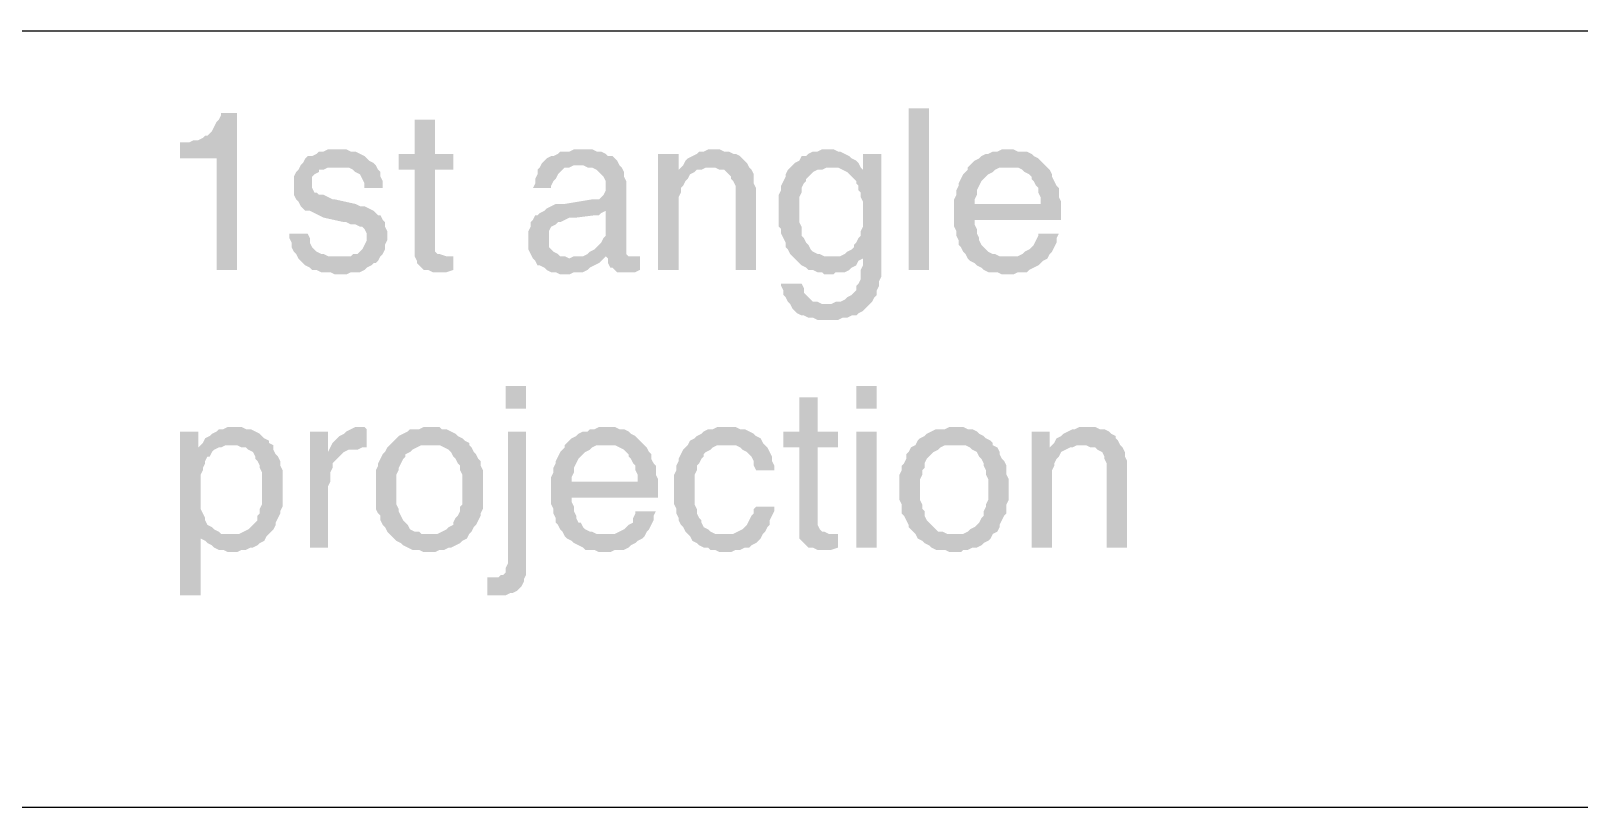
# Model space of a CAD drawing. Header units: millimetres. Extents: x 1399 to 2555, y 1196 to 1555.
# Drawn here: x 2451.97 to 2482.66, y 1277.2 to 1292.59 of the extents above; entities that cross this region are included whole.
import ezdxf

# ---------------------------------------------------------------- set-up
doc = ezdxf.new("R2010")
doc.units = ezdxf.units.MM

msp = doc.modelspace()

# ---------------------------------------------------------------- hatches: boundary and pattern name
at = {"transparency": 33554559}
for points in [[(2456.05093, 1290.96754), (2455.73501, 1290.96754), (2455.73501, 1290.9224), (2455.68987, 1290.83214), (2455.64474, 1290.78701), (2455.59961, 1290.69674), (2455.55448, 1290.60648), (2455.50934, 1290.56135), (2455.46421, 1290.51621), (2455.41908, 1290.51621), (2455.37395, 1290.47108), (2455.28368, 1290.42595), (2455.19342, 1290.42595), (2455.10315, 1290.38082), (2454.92263, 1290.38082), (2454.92263, 1290.06489), (2455.64474, 1290.06489), (2455.64474, 1287.85342), (2456.05093, 1287.85342)], [(2459.97743, 1290.83214), (2459.57124, 1290.83214), (2459.57124, 1290.15516), (2459.25531, 1290.15516), (2459.25531, 1289.83923), (2459.57124, 1289.83923), (2459.57124, 1288.12421), (2459.61637, 1288.03394), (2459.61637, 1287.98881), (2459.6615, 1287.94368), (2459.70664, 1287.89855), (2459.75177, 1287.85342), (2459.84203, 1287.85342), (2459.9323, 1287.80828), (2460.20309, 1287.80828), (2460.33849, 1287.85342), (2460.33849, 1288.12421), (2460.20309, 1288.12421), (2460.06769, 1288.16934), (2460.02256, 1288.16934), (2459.97743, 1288.21447), (2459.97743, 1289.83923), (2460.33849, 1289.83923), (2460.33849, 1290.15516), (2459.97743, 1290.15516)], [(2469.36492, 1287.85342), (2469.36492, 1291.0578), (2469.77111, 1291.0578), (2469.77111, 1287.85342)], [(2458.03675, 1290.24542), (2457.85622, 1290.24542), (2457.76595, 1290.20029), (2457.67569, 1290.20029), (2457.63056, 1290.15516), (2457.54029, 1290.11002), (2457.45003, 1290.11002), (2457.4049, 1290.06489), (2457.35976, 1289.97463), (2457.31463, 1289.9295), (2457.2695, 1289.83923), (2457.22437, 1289.7941), (2457.17923, 1289.70383), (2457.17923, 1289.34278), (2457.22437, 1289.25251), (2457.2695, 1289.20738), (2457.31463, 1289.11712), (2457.35976, 1289.07198), (2457.4049, 1289.02685), (2457.49516, 1289.02685), (2457.58542, 1288.98172), (2457.67569, 1288.93659), (2457.76595, 1288.89146), (2458.17214, 1288.80119), (2458.21727, 1288.80119), (2458.30754, 1288.75606), (2458.3978, 1288.75606), (2458.48807, 1288.71093), (2458.5332, 1288.71093), (2458.57833, 1288.66579), (2458.62346, 1288.57553), (2458.62346, 1288.44013), (2458.57833, 1288.34987), (2458.5332, 1288.2596), (2458.48807, 1288.21447), (2458.44294, 1288.16934), (2458.35267, 1288.16934), (2458.30754, 1288.12421), (2458.08188, 1288.12421), (2457.2695, 1288.07908), (2457.31463, 1288.03394), (2457.35976, 1287.98881), (2457.4049, 1287.94368), (2457.49516, 1287.89855), (2457.54029, 1287.85342), (2457.63056, 1287.85342), (2457.72082, 1287.80828), (2457.90135, 1287.80828), (2457.99161, 1287.76315), (2458.21727, 1287.76315), (2458.30754, 1287.80828), (2458.48807, 1287.80828), (2458.57833, 1287.85342), (2458.62346, 1287.89855), (2458.71373, 1287.94368), (2458.75886, 1287.98881), (2458.80399, 1287.98881), (2458.84913, 1288.03394), (2458.89426, 1288.12421), (2458.93939, 1288.16934), (2458.98452, 1288.2596), (2458.98452, 1288.34987), (2459.02965, 1288.44013), (2459.02965, 1288.5304), (2459.02965, 1288.62066), (2458.98452, 1288.71093), (2458.98452, 1288.80119), (2458.93939, 1288.84632), (2458.89426, 1288.93659), (2458.84913, 1288.93659), (2458.80399, 1288.98172), (2458.75886, 1289.02685), (2458.6686, 1289.07198), (2458.57833, 1289.11712), (2458.48807, 1289.11712), (2458.3978, 1289.16225), (2457.99161, 1289.25251), (2457.94648, 1289.25251), (2457.85622, 1289.29764), (2457.76595, 1289.34278), (2457.67569, 1289.34278), (2457.63056, 1289.38791), (2457.58542, 1289.38791), (2457.54029, 1289.47817), (2457.54029, 1289.70383), (2457.58542, 1289.74897), (2457.67569, 1289.7941), (2457.67569, 1289.83923), (2457.76595, 1289.83923), (2457.85622, 1289.88436), (2458.03675, 1289.88436), (2458.80399, 1289.9295), (2458.75886, 1289.97463), (2458.6686, 1290.01976), (2458.62346, 1290.06489), (2458.57833, 1290.11002), (2458.48807, 1290.15516), (2458.3978, 1290.20029), (2458.30754, 1290.20029), (2458.21727, 1290.24542), (2458.12701, 1290.24542)], [(2462.91102, 1290.24542), (2462.73049, 1290.24542), (2462.64023, 1290.20029), (2462.4597, 1290.20029), (2462.41457, 1290.15516), (2462.3243, 1290.11002), (2462.27917, 1290.11002), (2462.18891, 1290.06489), (2462.14377, 1290.01976), (2462.09864, 1289.97463), (2462.05351, 1289.88436), (2462.00838, 1289.83923), (2462.00838, 1289.74897), (2461.96325, 1289.6587), (2461.96325, 1289.56844), (2461.91811, 1289.47817), (2462.27917, 1289.47817), (2462.27917, 1289.52331), (2462.3243, 1289.61357), (2462.36943, 1289.6587), (2462.41457, 1289.74897), (2462.4597, 1289.7941), (2462.50483, 1289.83923), (2462.54996, 1289.88436), (2462.64023, 1289.88436), (2462.73049, 1289.9295), (2463.63314, 1289.9295), (2463.588, 1290.01976), (2463.54287, 1290.06489), (2463.49774, 1290.11002), (2463.40747, 1290.11002), (2463.36234, 1290.15516), (2463.27208, 1290.20029), (2463.18181, 1290.20029), (2463.09155, 1290.24542), (2463.00129, 1290.24542)], [(2465.52869, 1290.24542), (2465.39329, 1290.24542), (2465.30303, 1290.20029), (2465.21276, 1290.20029), (2465.16763, 1290.15516), (2465.07737, 1290.11002), (2464.9871, 1290.06489), (2464.94197, 1290.01976), (2464.89684, 1289.9295), (2464.80657, 1289.83923), (2465.1225, 1289.7941), (2465.16763, 1289.83923), (2465.25789, 1289.83923), (2465.34816, 1289.88436), (2466.20567, 1289.88436), (2466.16054, 1289.97463), (2466.1154, 1290.01976), (2466.07027, 1290.06489), (2466.02514, 1290.11002), (2465.93488, 1290.15516), (2465.88974, 1290.15516), (2465.79948, 1290.20029), (2465.70922, 1290.20029), (2465.61895, 1290.24542)], [(2467.7853, 1290.24542), (2467.6499, 1290.24542), (2467.55963, 1290.20029), (2467.46937, 1290.20029), (2467.37911, 1290.15516), (2467.33397, 1290.11002), (2467.24371, 1290.11002), (2467.19858, 1290.01976), (2467.10831, 1289.97463), (2467.06318, 1289.9295), (2467.01805, 1289.88436), (2467.96582, 1289.88436), (2468.05609, 1289.83923), (2468.14635, 1289.7941), (2468.46228, 1289.83923), (2468.41715, 1289.88436), (2468.41715, 1289.88436), (2468.37201, 1289.97463), (2468.32688, 1290.01976), (2468.23662, 1290.06489), (2468.19148, 1290.11002), (2468.10122, 1290.15516), (2468.01096, 1290.20029), (2467.96582, 1290.20029), (2467.87556, 1290.24542)], [(2471.35074, 1290.24542), (2471.21534, 1290.24542), (2471.12508, 1290.20029), (2471.03481, 1290.20029), (2470.94455, 1290.15516), (2470.89942, 1290.15516), (2470.80915, 1290.11002), (2470.76402, 1290.06489), (2470.67375, 1290.01976), (2470.62862, 1289.97463), (2470.53836, 1289.88436), (2471.53127, 1289.88436), (2471.62153, 1289.83923), (2471.66666, 1289.7941), (2471.75693, 1289.74897), (2471.80206, 1289.70383), (2471.80206, 1289.6587), (2471.84719, 1289.61357), (2471.89232, 1289.52331), (2471.93746, 1289.47817), (2471.93746, 1289.38791), (2471.98259, 1289.29764), (2471.98259, 1289.16225), (2470.26756, 1289.16225), (2470.26756, 1288.71093), (2470.3127, 1288.62066), (2470.3127, 1288.5304), (2470.35783, 1288.44013), (2470.35783, 1288.34987), (2470.40296, 1288.30474), (2470.44809, 1288.21447), (2470.49323, 1288.16934), (2470.53836, 1288.07908), (2471.35074, 1288.12421), (2471.17021, 1288.12421), (2471.07994, 1288.16934), (2471.03481, 1288.16934), (2470.94455, 1288.21447), (2470.89942, 1288.2596), (2470.80915, 1288.34987), (2470.80915, 1288.34987), (2470.76402, 1288.44013), (2470.76402, 1288.48527), (2470.71889, 1288.57553), (2470.71889, 1288.66579), (2470.67375, 1288.75606), (2470.67375, 1288.84632), (2472.38878, 1288.84632), (2472.38878, 1289.20738), (2472.34364, 1289.29764), (2472.34364, 1289.47817), (2472.29851, 1289.52331), (2472.25338, 1289.61357), (2472.20825, 1289.70383), (2472.20825, 1289.74897), (2472.16312, 1289.83923), (2472.11798, 1289.88436), (2472.07285, 1289.9295), (2471.98259, 1290.01976), (2471.93746, 1290.06489), (2471.84719, 1290.11002), (2471.80206, 1290.15516), (2471.71179, 1290.20029), (2471.53127, 1290.20029), (2471.441, 1290.24542)], [(2458.80399, 1289.9295), (2458.03675, 1289.88436), (2458.26241, 1289.88436), (2458.35267, 1289.83923), (2458.3978, 1289.7941), (2458.3978, 1289.7941), (2458.48807, 1289.74897), (2458.5332, 1289.6587), (2458.57833, 1289.56844), (2458.57833, 1289.47817), (2458.93939, 1289.47817), (2458.93939, 1289.61357), (2458.89426, 1289.70383), (2458.89426, 1289.7941), (2458.84913, 1289.83923)], [(2463.63314, 1289.9295), (2462.82076, 1289.9295), (2462.91102, 1289.9295), (2463.00129, 1289.88436), (2463.09155, 1289.88436), (2463.18181, 1289.83923), (2463.22695, 1289.7941), (2463.27208, 1289.74897), (2463.31721, 1289.70383), (2463.36234, 1289.61357), (2463.36234, 1289.43304), (2463.31721, 1289.34278), (2463.27208, 1289.29764), (2463.22695, 1289.25251), (2463.09155, 1289.25251), (2462.54996, 1289.16225), (2462.36943, 1289.16225), (2462.27917, 1289.11712), (2462.18891, 1289.07198), (2462.14377, 1289.02685), (2463.36234, 1289.02685), (2463.36234, 1288.62066), (2463.36234, 1288.5304), (2463.31721, 1288.48527), (2463.27208, 1288.395), (2463.22695, 1288.34987), (2463.13668, 1288.2596), (2463.13668, 1288.2596), (2463.04642, 1288.21447), (2463.00129, 1288.16934), (2462.91102, 1288.12421), (2462.73049, 1288.12421), (2462.64023, 1288.07908), (2461.91811, 1288.07908), (2461.96325, 1288.03394), (2462.00838, 1287.94368), (2462.05351, 1287.94368), (2462.14377, 1287.89855), (2462.18891, 1287.85342), (2462.27917, 1287.80828), (2462.36943, 1287.80828), (2462.4597, 1287.76315), (2462.64023, 1287.76315), (2462.73049, 1287.80828), (2462.91102, 1287.80828), (2463.00129, 1287.85342), (2463.04642, 1287.89855), (2463.13668, 1287.94368), (2463.22695, 1287.98881), (2463.27208, 1288.03394), (2463.31721, 1288.07908), (2463.36234, 1288.12421), (2463.81366, 1288.12421), (2463.76853, 1288.16934), (2463.76853, 1289.61357), (2463.7234, 1289.70383), (2463.7234, 1289.7941), (2463.67827, 1289.88436)], [(2464.80657, 1290.15516), (2464.40038, 1290.15516), (2464.40038, 1287.85342), (2464.80657, 1287.85342), (2464.80657, 1289.07198), (2464.80657, 1289.29764), (2464.8517, 1289.38791), (2464.8517, 1289.47817), (2464.89684, 1289.52331), (2464.94197, 1289.61357), (2464.9871, 1289.6587), (2464.9871, 1289.6587), (2465.03223, 1289.74897), (2465.1225, 1289.7941), (2464.80657, 1289.83923)], [(2468.82334, 1290.15516), (2468.46228, 1290.15516), (2468.46228, 1289.83923), (2468.14635, 1289.7941), (2468.19148, 1289.74897), (2468.23662, 1289.70383), (2468.32688, 1289.61357), (2468.32688, 1289.56844), (2468.37201, 1289.52331), (2468.37201, 1289.43304), (2468.41715, 1289.38791), (2468.41715, 1289.29764), (2468.46228, 1289.20738), (2468.46228, 1288.71093), (2468.41715, 1288.62066), (2468.41715, 1288.5304), (2468.37201, 1288.48527), (2468.32688, 1288.395), (2468.28175, 1288.34987), (2468.28175, 1288.30474), (2468.23662, 1288.2596), (2468.14635, 1288.21447), (2468.10122, 1288.16934), (2468.01096, 1288.12421), (2467.83043, 1288.12421), (2468.46228, 1288.07908), (2468.46228, 1287.94368), (2468.41715, 1287.85342), (2468.41715, 1287.67289), (2468.37201, 1287.58262), (2468.32688, 1287.53749), (2468.32688, 1287.44723), (2468.28175, 1287.40209), (2468.23662, 1287.35696), (2468.14635, 1287.31183), (2468.10122, 1287.2667), (2468.01096, 1287.22156), (2467.92069, 1287.22156), (2467.83043, 1287.17643), (2467.74016, 1287.17643), (2468.59767, 1287.17643), (2468.64281, 1287.22156), (2468.68794, 1287.31183), (2468.73307, 1287.35696), (2468.73307, 1287.44723), (2468.7782, 1287.53749), (2468.7782, 1287.62775), (2468.82334, 1287.71802), (2468.82334, 1287.98881)], [(2466.20567, 1289.88436), (2465.43842, 1289.88436), (2465.52869, 1289.88436), (2465.61895, 1289.83923), (2465.70922, 1289.83923), (2465.75435, 1289.7941), (2465.79948, 1289.74897), (2465.84461, 1289.70383), (2465.84461, 1289.6587), (2465.88974, 1289.61357), (2465.93488, 1289.52331), (2465.93488, 1287.85342), (2466.34107, 1287.85342), (2466.34107, 1289.47817), (2466.29593, 1289.56844), (2466.29593, 1289.74897), (2466.2508, 1289.83923)], [(2467.01805, 1289.88436), (2466.97292, 1289.83923), (2466.92778, 1289.74897), (2466.92778, 1289.70383), (2466.88265, 1289.61357), (2466.83752, 1289.52331), (2466.83752, 1289.43304), (2466.79239, 1289.34278), (2466.79239, 1288.71093), (2466.83752, 1288.66579), (2466.83752, 1288.57553), (2466.88265, 1288.48527), (2466.92778, 1288.395), (2466.92778, 1288.30474), (2466.97292, 1288.2596), (2467.01805, 1288.16934), (2467.06318, 1288.12421), (2467.10831, 1288.07908), (2467.19858, 1287.98881), (2467.24371, 1287.94368), (2467.33397, 1287.89855), (2467.37911, 1287.85342), (2467.46937, 1287.85342), (2467.55963, 1287.80828), (2467.6499, 1287.80828), (2467.69503, 1287.76315), (2467.87556, 1287.76315), (2467.92069, 1287.80828), (2468.10122, 1287.80828), (2468.19148, 1287.85342), (2468.23662, 1287.89855), (2468.32688, 1287.94368), (2468.37201, 1288.03394), (2468.46228, 1288.07908), (2468.46228, 1288.07908), (2467.83043, 1288.12421), (2467.69503, 1288.12421), (2467.60477, 1288.16934), (2467.55963, 1288.16934), (2467.46937, 1288.21447), (2467.42424, 1288.2596), (2467.37911, 1288.34987), (2467.33397, 1288.395), (2467.28884, 1288.48527), (2467.24371, 1288.5304), (2467.24371, 1288.71093), (2467.19858, 1288.80119), (2467.19858, 1289.29764), (2467.24371, 1289.38791), (2467.24371, 1289.47817), (2467.28884, 1289.56844), (2467.33397, 1289.61357), (2467.33397, 1289.6587), (2467.37911, 1289.70383), (2467.42424, 1289.74897), (2467.46937, 1289.7941), (2467.55963, 1289.83923), (2467.6499, 1289.83923), (2467.74016, 1289.88436), (2467.83043, 1289.88436)], [(2470.53836, 1289.88436), (2470.53836, 1289.83923), (2470.49323, 1289.7941), (2470.44809, 1289.74897), (2470.40296, 1289.6587), (2470.35783, 1289.56844), (2470.35783, 1289.52331), (2470.3127, 1289.43304), (2470.3127, 1289.34278), (2470.26756, 1289.25251), (2470.26756, 1289.16225), (2470.67375, 1289.16225), (2470.67375, 1289.25251), (2470.71889, 1289.34278), (2470.71889, 1289.43304), (2470.76402, 1289.52331), (2470.80915, 1289.61357), (2470.85428, 1289.6587), (2470.89942, 1289.70383), (2470.94455, 1289.74897), (2471.03481, 1289.7941), (2471.07994, 1289.83923), (2471.17021, 1289.88436), (2471.35074, 1289.88436)], [(2462.14377, 1289.02685), (2462.05351, 1288.98172), (2462.00838, 1288.93659), (2461.96325, 1288.93659), (2461.91811, 1288.84632), (2461.87298, 1288.80119), (2461.87298, 1288.71093), (2461.82785, 1288.62066), (2461.82785, 1288.44013), (2461.82785, 1288.2596), (2461.87298, 1288.16934), (2461.91811, 1288.07908), (2462.64023, 1288.07908), (2462.54996, 1288.12421), (2462.4597, 1288.12421), (2462.41457, 1288.16934), (2462.3243, 1288.21447), (2462.27917, 1288.2596), (2462.23404, 1288.30474), (2462.23404, 1288.62066), (2462.27917, 1288.71093), (2462.36943, 1288.75606), (2462.41457, 1288.80119), (2462.4597, 1288.80119), (2462.54996, 1288.84632), (2462.64023, 1288.89146), (2462.77562, 1288.89146), (2463.13668, 1288.93659), (2463.22695, 1288.93659), (2463.27208, 1288.98172), (2463.36234, 1289.02685)], [(2457.45003, 1288.57553), (2457.08897, 1288.57553), (2457.08897, 1288.48527), (2457.1341, 1288.395), (2457.1341, 1288.30474), (2457.17923, 1288.21447), (2457.22437, 1288.16934), (2457.2695, 1288.07908), (2458.08188, 1288.12421), (2457.85622, 1288.12421), (2457.76595, 1288.16934), (2457.72082, 1288.16934), (2457.63056, 1288.21447), (2457.58542, 1288.2596), (2457.54029, 1288.30474), (2457.49516, 1288.395), (2457.49516, 1288.48527)], [(2472.34364, 1288.57553), (2471.93746, 1288.57553), (2471.93746, 1288.5304), (2471.89232, 1288.44013), (2471.84719, 1288.34987), (2471.80206, 1288.30474), (2471.75693, 1288.2596), (2471.66666, 1288.21447), (2471.62153, 1288.16934), (2471.53127, 1288.12421), (2471.35074, 1288.12421), (2470.53836, 1288.07908), (2470.53836, 1288.07908), (2470.58349, 1288.03394), (2470.67375, 1287.98881), (2470.71889, 1287.94368), (2470.80915, 1287.89855), (2470.85428, 1287.85342), (2470.94455, 1287.80828), (2471.12508, 1287.80828), (2471.21534, 1287.76315), (2471.441, 1287.76315), (2471.53127, 1287.80828), (2471.71179, 1287.80828), (2471.75693, 1287.85342), (2471.84719, 1287.89855), (2471.93746, 1287.94368), (2471.98259, 1287.98881), (2472.02772, 1288.03394), (2472.11798, 1288.07908), (2472.16312, 1288.16934), (2472.20825, 1288.21447), (2472.25338, 1288.30474), (2472.29851, 1288.395), (2472.29851, 1288.48527)], [(2463.81366, 1288.12421), (2463.36234, 1288.12421), (2463.40747, 1288.07908), (2463.90393, 1288.12421), (2463.8588, 1288.12421)], [(2464.03933, 1288.12421), (2463.90393, 1288.12421), (2463.40747, 1288.07908), (2463.40747, 1287.98881), (2463.45261, 1287.89855), (2463.49774, 1287.89855), (2463.54287, 1287.85342), (2463.588, 1287.80828), (2463.94906, 1287.80828), (2464.03933, 1287.85342)], [(2467.24371, 1287.58262), (2466.83752, 1287.58262), (2466.83752, 1287.53749), (2466.88265, 1287.44723), (2466.88265, 1287.35696), (2466.92778, 1287.31183), (2466.97292, 1287.22156), (2467.01805, 1287.17643), (2467.06318, 1287.08617), (2467.10831, 1287.04104), (2467.15344, 1286.9959), (2467.24371, 1286.95077), (2467.28884, 1286.95077), (2467.37911, 1286.90564), (2467.46937, 1286.90564), (2467.55963, 1286.86051), (2467.96582, 1286.86051), (2468.05609, 1286.90564), (2468.14635, 1286.90564), (2468.23662, 1286.95077), (2468.32688, 1286.95077), (2468.37201, 1286.9959), (2468.46228, 1287.04104), (2468.50741, 1287.08617), (2468.55254, 1287.1313), (2468.59767, 1287.17643), (2467.6499, 1287.17643), (2467.55963, 1287.22156), (2467.46937, 1287.22156), (2467.42424, 1287.2667), (2467.37911, 1287.31183), (2467.28884, 1287.40209), (2467.28884, 1287.49236)], [(2461.78272, 1285.10035), (2461.78272, 1285.55167), (2461.37653, 1285.55167), (2461.37653, 1285.10035)], [(2467.55963, 1285.32601), (2467.19858, 1285.32601), (2467.19858, 1284.64903), (2466.88265, 1284.64903), (2466.88265, 1284.33311), (2467.19858, 1284.33311), (2467.19858, 1282.52782), (2467.24371, 1282.48269), (2467.28884, 1282.43755), (2467.33397, 1282.39242), (2467.37911, 1282.34729), (2467.46937, 1282.34729), (2467.55963, 1282.30216), (2467.83043, 1282.30216), (2467.96582, 1282.34729), (2467.96582, 1282.61808), (2467.7853, 1282.61808), (2467.69503, 1282.66322), (2467.6499, 1282.66322), (2467.60477, 1282.70835), (2467.55963, 1282.79861), (2467.55963, 1284.33311), (2467.96582, 1284.33311), (2467.96582, 1284.64903), (2467.55963, 1284.64903)], [(2468.73307, 1285.10035), (2468.73307, 1285.55167), (2468.32688, 1285.55167), (2468.32688, 1285.10035)], [(2455.96067, 1284.7393), (2455.8704, 1284.7393), (2455.78014, 1284.69416), (2455.68987, 1284.69416), (2455.64474, 1284.64903), (2455.55448, 1284.6039), (2455.50934, 1284.55877), (2455.41908, 1284.51363), (2455.37395, 1284.42337), (2455.32882, 1284.37824), (2455.28368, 1284.33311), (2455.73501, 1284.33311), (2455.82527, 1284.37824), (2455.91553, 1284.37824), (2456.68278, 1284.42337), (2456.68278, 1284.4685), (2456.59252, 1284.51363), (2456.54738, 1284.55877), (2456.50225, 1284.6039), (2456.41199, 1284.64903), (2456.32172, 1284.69416), (2456.23146, 1284.69416), (2456.14119, 1284.7393), (2456.05093, 1284.7393)], [(2458.48807, 1284.7393), (2458.3978, 1284.7393), (2458.30754, 1284.69416), (2458.21727, 1284.64903), (2458.17214, 1284.6039), (2458.08188, 1284.55877), (2458.03675, 1284.51363), (2457.94648, 1284.42337), (2457.94648, 1284.42337), (2457.90135, 1284.33311), (2458.62346, 1284.33311), (2458.62346, 1284.69416), (2458.57833, 1284.7393)], [(2459.84203, 1284.7393), (2459.75177, 1284.7393), (2459.6615, 1284.69416), (2459.48098, 1284.69416), (2459.43584, 1284.64903), (2459.34558, 1284.6039), (2459.25531, 1284.55877), (2459.21018, 1284.51363), (2459.16505, 1284.4685), (2459.07479, 1284.37824), (2459.07479, 1284.37824), (2459.02965, 1284.33311), (2458.98452, 1284.24284), (2458.93939, 1284.19771), (2458.89426, 1284.10744), (2458.84913, 1284.01718), (2458.84913, 1283.97205), (2458.80399, 1283.88178), (2458.80399, 1283.11454), (2458.84913, 1283.02427), (2458.89426, 1282.97914), (2458.89426, 1282.88888), (2458.93939, 1282.79861), (2458.98452, 1282.75348), (2459.02965, 1282.66322), (2459.07479, 1282.61808), (2459.84203, 1282.61808), (2459.70664, 1282.61808), (2459.6615, 1282.66322), (2459.57124, 1282.66322), (2459.48098, 1282.70835), (2459.43584, 1282.79861), (2459.39071, 1282.84374), (2459.34558, 1282.88888), (2459.30045, 1282.97914), (2459.25531, 1283.0694), (2459.25531, 1283.11454), (2459.21018, 1283.2048), (2459.21018, 1283.79152), (2459.25531, 1283.88178), (2459.25531, 1283.92692), (2459.30045, 1284.01718), (2459.34558, 1284.10744), (2459.39071, 1284.15258), (2459.39071, 1284.19771), (2459.48098, 1284.24284), (2459.52611, 1284.28797), (2459.61637, 1284.33311), (2459.70664, 1284.37824), (2459.84203, 1284.37824), (2460.65441, 1284.42337), (2460.56415, 1284.4685), (2460.51902, 1284.51363), (2460.42875, 1284.55877), (2460.38362, 1284.6039), (2460.29335, 1284.64903), (2460.20309, 1284.69416), (2460.11283, 1284.69416), (2460.06769, 1284.7393), (2459.97743, 1284.7393)], [(2463.36234, 1284.7393), (2463.22695, 1284.7393), (2463.13668, 1284.69416), (2463.04642, 1284.69416), (2463.00129, 1284.64903), (2462.91102, 1284.64903), (2462.82076, 1284.6039), (2462.77562, 1284.55877), (2462.68536, 1284.51363), (2462.64023, 1284.4685), (2462.54996, 1284.37824), (2463.54287, 1284.37824), (2463.63314, 1284.33311), (2463.7234, 1284.28797), (2463.76853, 1284.24284), (2463.81366, 1284.19771), (2463.81366, 1284.15258), (2463.8588, 1284.10744), (2463.90393, 1284.01718), (2463.94906, 1283.97205), (2463.94906, 1283.88178), (2463.99419, 1283.79152), (2463.99419, 1283.65612), (2462.27917, 1283.65612), (2462.27917, 1283.2048), (2462.3243, 1283.11454), (2462.3243, 1283.02427), (2462.36943, 1282.93401), (2462.36943, 1282.84374), (2462.41457, 1282.79861), (2462.4597, 1282.70835), (2462.50483, 1282.66322), (2462.54996, 1282.57295), (2463.36234, 1282.61808), (2463.18181, 1282.61808), (2463.09155, 1282.66322), (2463.04642, 1282.66322), (2462.95615, 1282.70835), (2462.91102, 1282.75348), (2462.86589, 1282.84374), (2462.82076, 1282.84374), (2462.77562, 1282.93401), (2462.77562, 1282.97914), (2462.73049, 1283.0694), (2462.73049, 1283.15967), (2462.68536, 1283.24993), (2462.68536, 1283.3402), (2464.40038, 1283.3402), (2464.40038, 1283.70126), (2464.35525, 1283.79152), (2464.35525, 1283.97205), (2464.31012, 1284.01718), (2464.26499, 1284.10744), (2464.26499, 1284.19771), (2464.21985, 1284.24284), (2464.17472, 1284.33311), (2464.12959, 1284.37824), (2464.08446, 1284.42337), (2463.99419, 1284.51363), (2463.94906, 1284.55877), (2463.8588, 1284.6039), (2463.81366, 1284.64903), (2463.7234, 1284.69416), (2463.63314, 1284.69416), (2463.54287, 1284.7393), (2463.45261, 1284.7393)], [(2465.75435, 1284.7393), (2465.57382, 1284.7393), (2465.48355, 1284.69416), (2465.39329, 1284.69416), (2465.30303, 1284.64903), (2465.25789, 1284.6039), (2465.16763, 1284.55877), (2465.1225, 1284.51363), (2465.03223, 1284.4685), (2464.9871, 1284.37824), (2465.93488, 1284.37824), (2466.02514, 1284.33311), (2466.07027, 1284.28797), (2466.16054, 1284.24284), (2466.20567, 1284.19771), (2466.2508, 1284.15258), (2466.29593, 1284.06231), (2466.29593, 1283.97205), (2466.34107, 1283.88178), (2466.70212, 1283.88178), (2466.70212, 1283.97205), (2466.65699, 1284.06231), (2466.65699, 1284.15258), (2466.61186, 1284.24284), (2466.56673, 1284.33311), (2466.52159, 1284.37824), (2466.47646, 1284.42337), (2466.43133, 1284.51363), (2466.43133, 1284.51363), (2466.34107, 1284.55877), (2466.29593, 1284.6039), (2466.20567, 1284.64903), (2466.1154, 1284.69416), (2466.02514, 1284.69416), (2465.93488, 1284.7393), (2465.84461, 1284.7393)], [(2470.26756, 1284.7393), (2470.1773, 1284.7393), (2470.08704, 1284.69416), (2469.90651, 1284.69416), (2469.81624, 1284.64903), (2469.72598, 1284.6039), (2469.68085, 1284.55877), (2469.59058, 1284.51363), (2469.54545, 1284.4685), (2469.50032, 1284.37824), (2469.50032, 1284.37824), (2469.41005, 1284.33311), (2469.36492, 1284.24284), (2469.31979, 1284.19771), (2469.31979, 1284.10744), (2469.27466, 1284.01718), (2469.22952, 1283.97205), (2469.22952, 1283.88178), (2469.18439, 1283.79152), (2469.18439, 1283.29507), (2469.22952, 1283.2048), (2469.22952, 1283.02427), (2469.27466, 1282.97914), (2469.31979, 1282.88888), (2469.36492, 1282.79861), (2469.36492, 1282.75348), (2469.45519, 1282.66322), (2469.50032, 1282.61808), (2470.26756, 1282.61808), (2470.13217, 1282.61808), (2470.0419, 1282.66322), (2469.95164, 1282.66322), (2469.90651, 1282.70835), (2469.81624, 1282.79861), (2469.77111, 1282.84374), (2469.72598, 1282.88888), (2469.68085, 1282.97914), (2469.68085, 1283.0694), (2469.63571, 1283.11454), (2469.63571, 1283.2048), (2469.59058, 1283.29507), (2469.59058, 1283.70126), (2469.63571, 1283.79152), (2469.63571, 1283.88178), (2469.68085, 1283.92692), (2469.68085, 1284.01718), (2469.72598, 1284.10744), (2469.77111, 1284.15258), (2469.81624, 1284.19771), (2469.86138, 1284.24284), (2469.95164, 1284.28797), (2469.99677, 1284.33311), (2470.08704, 1284.37824), (2470.26756, 1284.37824), (2471.03481, 1284.42337), (2470.98968, 1284.4685), (2470.89942, 1284.51363), (2470.85428, 1284.55877), (2470.76402, 1284.6039), (2470.71889, 1284.64903), (2470.62862, 1284.69416), (2470.53836, 1284.69416), (2470.44809, 1284.7393), (2470.35783, 1284.7393)], [(2472.88523, 1284.7393), (2472.74983, 1284.7393), (2472.65957, 1284.69416), (2472.61444, 1284.69416), (2472.52417, 1284.64903), (2472.43391, 1284.6039), (2472.38878, 1284.55877), (2472.29851, 1284.51363), (2472.25338, 1284.42337), (2472.16312, 1284.33311), (2472.47904, 1284.28797), (2472.56931, 1284.33311), (2472.61444, 1284.33311), (2472.7047, 1284.37824), (2473.56221, 1284.37824), (2473.51708, 1284.4685), (2473.47195, 1284.51363), (2473.47195, 1284.55877), (2473.38168, 1284.6039), (2473.33655, 1284.64903), (2473.24629, 1284.69416), (2473.15602, 1284.69416), (2473.06576, 1284.7393), (2472.9755, 1284.7393)], [(2455.28368, 1284.64903), (2454.92263, 1284.64903), (2454.92263, 1281.39951), (2455.32882, 1281.39951), (2455.32882, 1282.57295), (2455.91553, 1282.61808), (2455.73501, 1282.61808), (2455.68987, 1282.66322), (2455.59961, 1282.70835), (2455.55448, 1282.75348), (2455.46421, 1282.79861), (2455.41908, 1282.88888), (2455.41908, 1282.93401), (2455.37395, 1283.02427), (2455.32882, 1283.11454), (2455.32882, 1283.79152), (2455.37395, 1283.88178), (2455.37395, 1283.92692), (2455.41908, 1284.01718), (2455.41908, 1284.06231), (2455.46421, 1284.15258), (2455.50934, 1284.15258), (2455.55448, 1284.24284), (2455.59961, 1284.28797), (2455.68987, 1284.33311), (2455.28368, 1284.33311)], [(2456.68278, 1284.42337), (2455.91553, 1284.37824), (2456.05093, 1284.37824), (2456.14119, 1284.33311), (2456.23146, 1284.33311), (2456.27659, 1284.28797), (2456.36686, 1284.24284), (2456.41199, 1284.15258), (2456.41199, 1284.10744), (2456.45712, 1284.06231), (2456.50225, 1283.97205), (2456.50225, 1283.92692), (2456.54738, 1283.83665), (2456.54738, 1283.52073), (2456.54738, 1283.2048), (2456.50225, 1283.11454), (2456.50225, 1283.02427), (2456.45712, 1282.97914), (2456.45712, 1282.88888), (2456.41199, 1282.84374), (2456.36686, 1282.79861), (2456.32172, 1282.75348), (2456.27659, 1282.70835), (2456.18633, 1282.66322), (2456.09606, 1282.61808), (2455.91553, 1282.61808), (2455.32882, 1282.57295), (2455.32882, 1282.52782), (2455.41908, 1282.48269), (2455.46421, 1282.43755), (2455.55448, 1282.39242), (2455.59961, 1282.34729), (2455.68987, 1282.30216), (2455.78014, 1282.30216), (2455.8704, 1282.25703), (2456.05093, 1282.25703), (2456.14119, 1282.30216), (2456.23146, 1282.30216), (2456.32172, 1282.34729), (2456.36686, 1282.34729), (2456.45712, 1282.39242), (2456.50225, 1282.43755), (2456.59252, 1282.48269), (2456.63765, 1282.57295), (2456.68278, 1282.61808), (2456.72791, 1282.66322), (2456.77305, 1282.70835), (2456.81818, 1282.79861), (2456.81818, 1282.84374), (2456.86331, 1282.93401), (2456.90844, 1283.02427), (2456.90844, 1283.0694), (2456.95357, 1283.15967), (2456.95357, 1283.88178), (2456.90844, 1283.97205), (2456.90844, 1284.06231), (2456.86331, 1284.15258), (2456.81818, 1284.19771), (2456.77305, 1284.28797), (2456.77305, 1284.37824)], [(2457.85622, 1284.64903), (2457.49516, 1284.64903), (2457.49516, 1282.34729), (2457.85622, 1282.34729), (2457.85622, 1283.56586), (2457.90135, 1283.65612), (2457.90135, 1283.83665), (2457.94648, 1283.92692), (2457.94648, 1284.01718), (2457.99161, 1284.06231), (2458.03675, 1284.10744), (2458.08188, 1284.15258), (2458.12701, 1284.19771), (2458.17214, 1284.24284), (2457.85622, 1284.24284)], [(2460.65441, 1284.42337), (2459.84203, 1284.37824), (2460.06769, 1284.37824), (2460.15796, 1284.33311), (2460.24822, 1284.28797), (2460.29335, 1284.24284), (2460.33849, 1284.15258), (2460.38362, 1284.10744), (2460.42875, 1284.01718), (2460.47388, 1283.97205), (2460.47388, 1283.88178), (2460.51902, 1283.79152), (2460.51902, 1283.2048), (2460.47388, 1283.15967), (2460.47388, 1283.0694), (2460.42875, 1282.97914), (2460.38362, 1282.93401), (2460.33849, 1282.84374), (2460.33849, 1282.79861), (2460.24822, 1282.75348), (2460.20309, 1282.70835), (2460.11283, 1282.66322), (2460.02256, 1282.61808), (2459.07479, 1282.61808), (2459.16505, 1282.52782), (2459.21018, 1282.48269), (2459.30045, 1282.43755), (2459.34558, 1282.39242), (2459.43584, 1282.34729), (2459.52611, 1282.30216), (2459.6615, 1282.30216), (2459.75177, 1282.25703), (2459.97743, 1282.25703), (2460.06769, 1282.30216), (2460.15796, 1282.30216), (2460.24822, 1282.34729), (2460.29335, 1282.34729), (2460.38362, 1282.39242), (2460.47388, 1282.43755), (2460.51902, 1282.48269), (2460.60928, 1282.52782), (2460.65441, 1282.61808), (2460.65441, 1282.61808), (2460.69954, 1282.66322), (2460.74468, 1282.75348), (2460.78981, 1282.79861), (2460.83494, 1282.88888), (2460.88007, 1282.97914), (2460.88007, 1283.02427), (2460.92521, 1283.11454), (2460.92521, 1283.52073), (2460.92521, 1283.88178), (2460.88007, 1283.97205), (2460.88007, 1284.06231), (2460.83494, 1284.10744), (2460.78981, 1284.19771), (2460.74468, 1284.24284), (2460.69954, 1284.33311), (2460.65441, 1284.37824)], [(2461.78272, 1284.64903), (2461.42166, 1284.64903), (2461.42166, 1282.03136), (2461.37653, 1281.9411), (2461.37653, 1281.85084), (2461.33139, 1281.8057), (2461.28626, 1281.8057), (2461.24113, 1281.76057), (2461.01547, 1281.76057), (2461.01547, 1281.39951), (2461.37653, 1281.39951), (2461.46679, 1281.44465), (2461.51192, 1281.44465), (2461.60219, 1281.48978), (2461.64732, 1281.53491), (2461.69245, 1281.58004), (2461.73758, 1281.67031), (2461.73758, 1281.71544), (2461.78272, 1281.8057), (2461.78272, 1282.03136)], [(2462.54996, 1284.37824), (2462.54996, 1284.33311), (2462.50483, 1284.28797), (2462.4597, 1284.24284), (2462.41457, 1284.15258), (2462.36943, 1284.06231), (2462.36943, 1284.01718), (2462.3243, 1283.92692), (2462.3243, 1283.83665), (2462.27917, 1283.74639), (2462.27917, 1283.65612), (2462.68536, 1283.65612), (2462.68536, 1283.74639), (2462.73049, 1283.83665), (2462.73049, 1283.92692), (2462.77562, 1284.01718), (2462.82076, 1284.10744), (2462.86589, 1284.15258), (2462.91102, 1284.19771), (2462.95615, 1284.24284), (2463.04642, 1284.28797), (2463.09155, 1284.33311), (2463.18181, 1284.37824), (2463.36234, 1284.37824)], [(2464.9871, 1284.37824), (2464.94197, 1284.33311), (2464.89684, 1284.28797), (2464.8517, 1284.19771), (2464.80657, 1284.10744), (2464.80657, 1284.06231), (2464.76144, 1283.97205), (2464.76144, 1283.88178), (2464.71631, 1283.79152), (2464.71631, 1283.2048), (2464.76144, 1283.11454), (2464.76144, 1283.02427), (2464.80657, 1282.93401), (2464.80657, 1282.88888), (2464.8517, 1282.79861), (2464.89684, 1282.75348), (2464.94197, 1282.66322), (2464.9871, 1282.61808), (2465.75435, 1282.61808), (2465.52869, 1282.61808), (2465.43842, 1282.66322), (2465.39329, 1282.70835), (2465.30303, 1282.75348), (2465.25789, 1282.84374), (2465.25789, 1282.88888), (2465.21276, 1282.93401), (2465.16763, 1283.02427), (2465.16763, 1283.11454), (2465.1225, 1283.2048), (2465.1225, 1283.79152), (2465.16763, 1283.88178), (2465.16763, 1283.97205), (2465.21276, 1284.01718), (2465.25789, 1284.10744), (2465.30303, 1284.15258), (2465.30303, 1284.19771), (2465.34816, 1284.24284), (2465.43842, 1284.28797), (2465.48355, 1284.33311), (2465.57382, 1284.37824), (2465.75435, 1284.37824)], [(2468.73307, 1282.34729), (2468.73307, 1284.64903), (2468.32688, 1284.64903), (2468.32688, 1282.34729)], [(2471.03481, 1284.42337), (2470.26756, 1284.37824), (2470.49323, 1284.37824), (2470.58349, 1284.33311), (2470.62862, 1284.28797), (2470.71889, 1284.24284), (2470.76402, 1284.15258), (2470.80915, 1284.10744), (2470.85428, 1284.01718), (2470.85428, 1283.97205), (2470.89942, 1283.88178), (2470.89942, 1283.79152), (2470.94455, 1283.70126), (2470.94455, 1283.29507), (2470.89942, 1283.2048), (2470.89942, 1283.15967), (2470.85428, 1283.0694), (2470.85428, 1282.97914), (2470.80915, 1282.93401), (2470.76402, 1282.84374), (2470.71889, 1282.79861), (2470.67375, 1282.75348), (2470.58349, 1282.70835), (2470.53836, 1282.66322), (2470.44809, 1282.61808), (2469.50032, 1282.61808), (2469.54545, 1282.52782), (2469.63571, 1282.48269), (2469.68085, 1282.43755), (2469.77111, 1282.39242), (2469.81624, 1282.34729), (2469.90651, 1282.30216), (2470.08704, 1282.30216), (2470.1773, 1282.25703), (2470.40296, 1282.25703), (2470.44809, 1282.30216), (2470.53836, 1282.30216), (2470.62862, 1282.34729), (2470.71889, 1282.34729), (2470.80915, 1282.39242), (2470.85428, 1282.43755), (2470.94455, 1282.48269), (2470.98968, 1282.52782), (2471.03481, 1282.61808), (2471.03481, 1282.61808), (2471.12508, 1282.66322), (2471.17021, 1282.75348), (2471.17021, 1282.79861), (2471.21534, 1282.88888), (2471.26047, 1282.97914), (2471.3056, 1283.02427), (2471.3056, 1283.2048), (2471.35074, 1283.29507), (2471.35074, 1283.52073), (2471.35074, 1283.70126), (2471.3056, 1283.79152), (2471.3056, 1283.97205), (2471.26047, 1284.06231), (2471.21534, 1284.10744), (2471.17021, 1284.19771), (2471.17021, 1284.24284), (2471.12508, 1284.33311), (2471.03481, 1284.37824)], [(2472.16312, 1284.64903), (2471.80206, 1284.64903), (2471.80206, 1282.34729), (2472.20825, 1282.34729), (2472.20825, 1283.56586), (2472.20825, 1283.88178), (2472.25338, 1283.97205), (2472.25338, 1284.01718), (2472.29851, 1284.10744), (2472.34364, 1284.15258), (2472.34364, 1284.15258), (2472.38878, 1284.24284), (2472.47904, 1284.28797), (2472.16312, 1284.33311)], [(2473.56221, 1284.37824), (2472.79497, 1284.37824), (2472.88523, 1284.37824), (2472.9755, 1284.33311), (2473.06576, 1284.33311), (2473.11089, 1284.28797), (2473.20116, 1284.24284), (2473.20116, 1284.24284), (2473.24629, 1284.15258), (2473.24629, 1284.10744), (2473.29142, 1284.01718), (2473.29142, 1282.34729), (2473.69761, 1282.34729), (2473.69761, 1284.06231), (2473.65248, 1284.15258), (2473.65248, 1284.24284), (2473.60735, 1284.33311)], [(2457.90135, 1284.33311), (2457.85622, 1284.24284), (2458.17214, 1284.24284), (2458.26241, 1284.28797), (2458.44294, 1284.28797), (2458.5332, 1284.33311)], [(2466.70212, 1283.15967), (2466.34107, 1283.15967), (2466.29593, 1283.11454), (2466.29593, 1283.02427), (2466.2508, 1282.97914), (2466.20567, 1282.88888), (2466.16054, 1282.79861), (2466.1154, 1282.75348), (2466.07027, 1282.70835), (2465.98001, 1282.66322), (2465.88974, 1282.61808), (2464.9871, 1282.61808), (2465.03223, 1282.57295), (2465.07737, 1282.48269), (2465.16763, 1282.43755), (2465.21276, 1282.39242), (2465.30303, 1282.34729), (2465.39329, 1282.34729), (2465.43842, 1282.30216), (2465.52869, 1282.30216), (2465.61895, 1282.25703), (2465.84461, 1282.25703), (2465.93488, 1282.30216), (2466.02514, 1282.30216), (2466.1154, 1282.34729), (2466.20567, 1282.34729), (2466.2508, 1282.39242), (2466.34107, 1282.43755), (2466.3862, 1282.48269), (2466.43133, 1282.52782), (2466.47646, 1282.61808), (2466.52159, 1282.66322), (2466.56673, 1282.75348), (2466.61186, 1282.79861), (2466.61186, 1282.88888), (2466.65699, 1282.97914), (2466.70212, 1283.0694)], [(2464.35525, 1283.0694), (2463.94906, 1283.0694), (2463.94906, 1283.02427), (2463.90393, 1282.93401), (2463.90393, 1282.84374), (2463.81366, 1282.79861), (2463.76853, 1282.75348), (2463.7234, 1282.70835), (2463.63314, 1282.66322), (2463.54287, 1282.61808), (2463.36234, 1282.61808), (2462.54996, 1282.57295), (2462.54996, 1282.57295), (2462.5951, 1282.52782), (2462.68536, 1282.48269), (2462.73049, 1282.43755), (2462.82076, 1282.39242), (2462.91102, 1282.34729), (2462.95615, 1282.30216), (2463.13668, 1282.30216), (2463.22695, 1282.25703), (2463.45261, 1282.25703), (2463.54287, 1282.30216), (2463.7234, 1282.30216), (2463.81366, 1282.34729), (2463.8588, 1282.39242), (2463.94906, 1282.43755), (2463.99419, 1282.48269), (2464.08446, 1282.52782), (2464.12959, 1282.57295), (2464.17472, 1282.66322), (2464.21985, 1282.70835), (2464.26499, 1282.79861), (2464.31012, 1282.88888), (2464.31012, 1282.97914)]]:
    msp.add_hatch(color=256, dxfattribs=at).paths.add_polyline_path(points)

# ---------------------------------------------------------------- linework, layer by layer
for points in [[(2154.32411, 1292.59229), (2550.76199, 1292.59229)], [(2154.32411, 1277.20222), (2503.39458, 1277.20222)]]:
    msp.add_lwpolyline(points)

doc.saveas('drawing.dxf')
